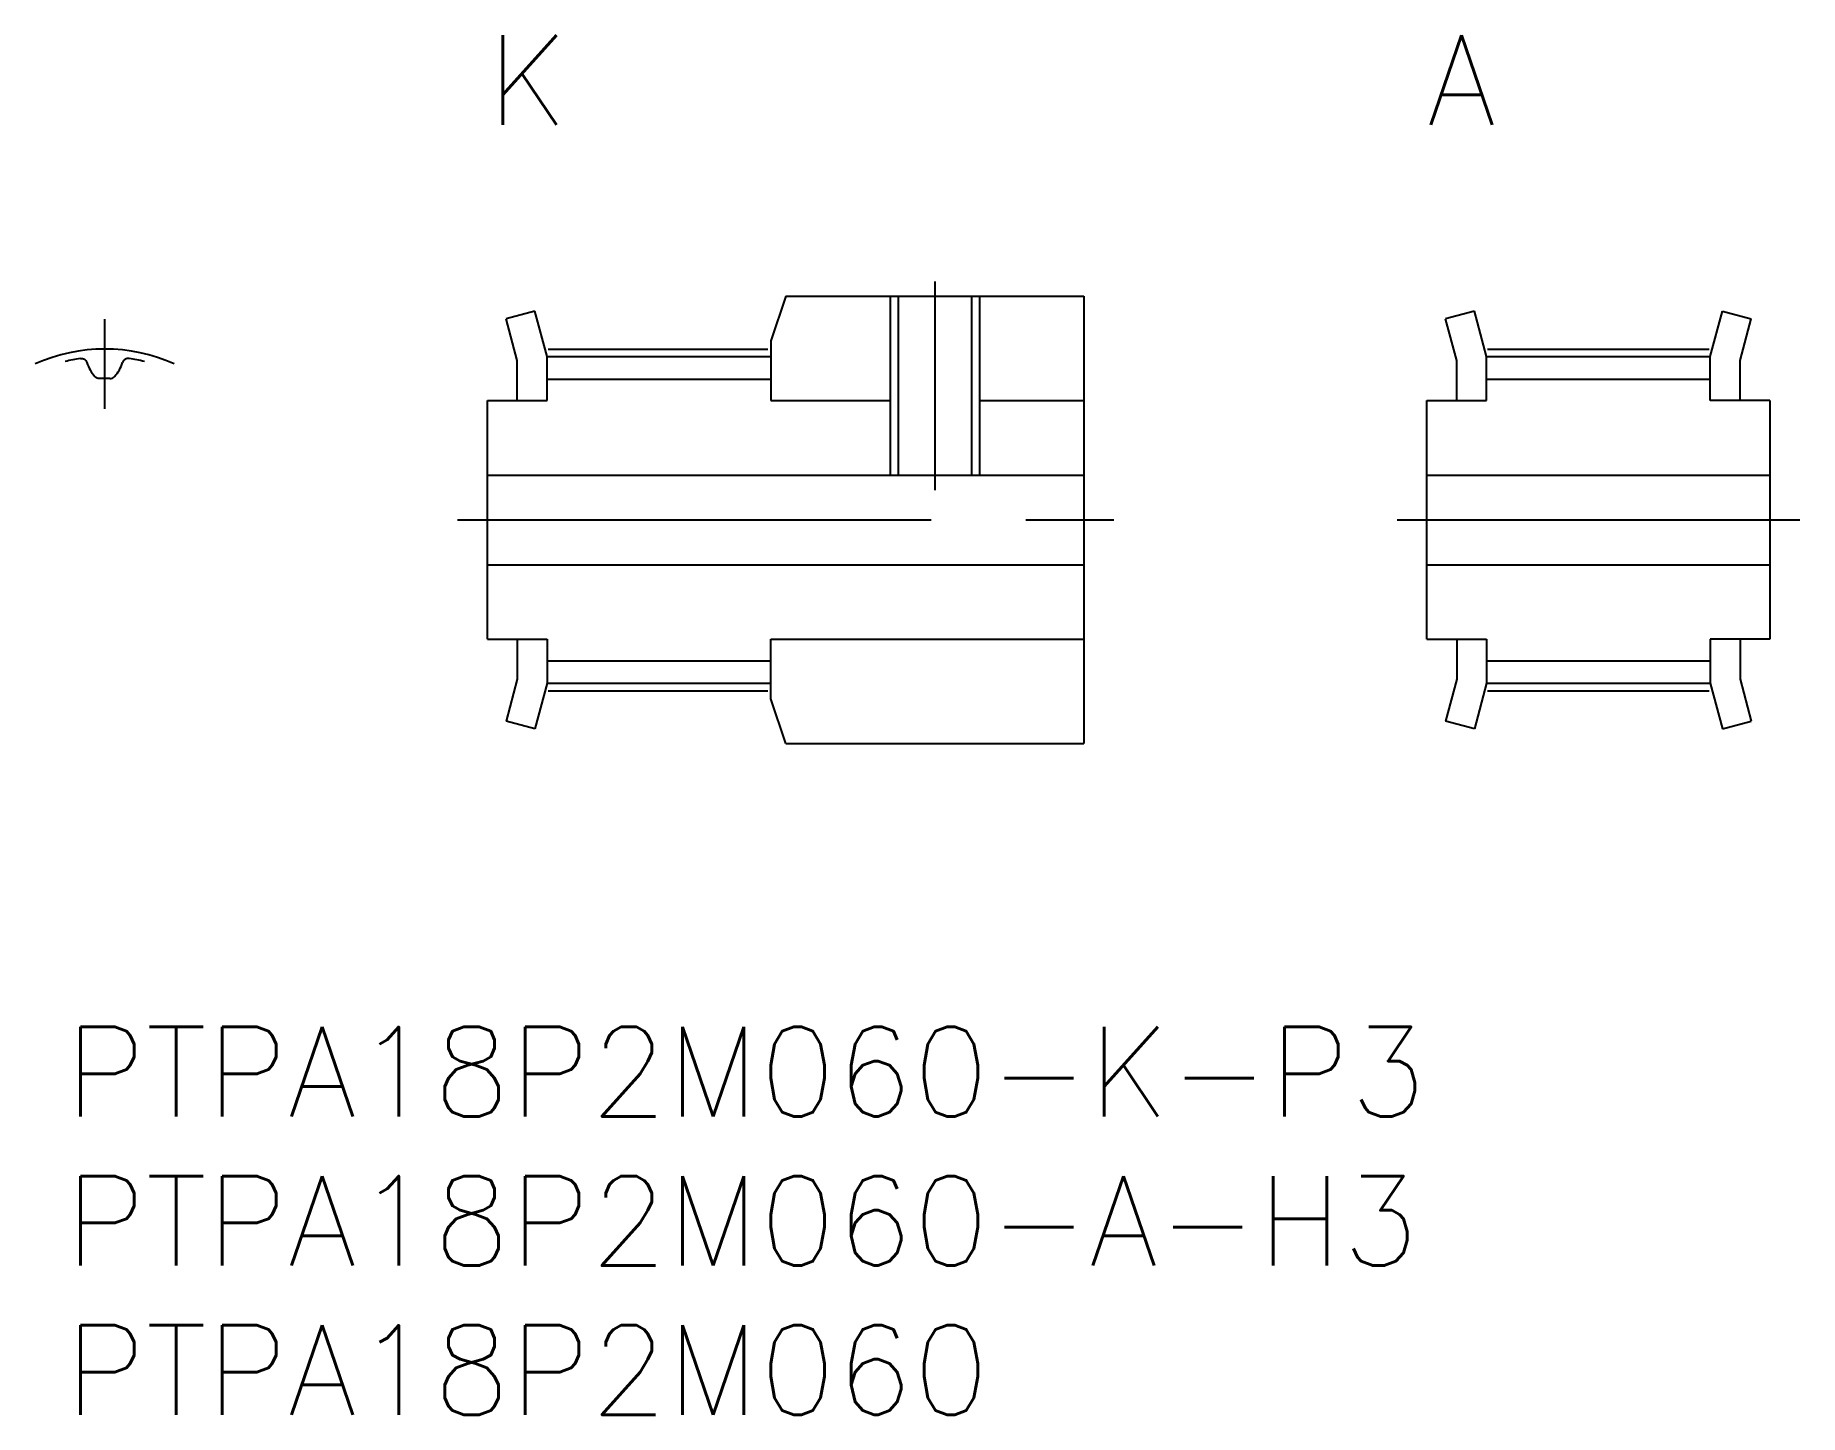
# Model space of a CAD drawing. Extents: x -1 to 58.2, y -13 to 33.2.
import ezdxf

# ---------------------------------------------------------------- set-up
doc = ezdxf.new("R2010")
doc.units = 0
doc.header["$LTSCALE"] = 0.5
doc.linetypes.add('CENTER', pattern=[50.8, 31.75, -6.35, 6.35, -6.35])
for name, color, linetype in [('MSM_CENTER', 1, 'CENTER'), ('MSM_CONTINUOUS', 7, 'CONTINUOUS'), ('MSM_NARROW', 5, 'CONTINUOUS'), ('MSM_PART_NUMBER', 7, 'CONTINUOUS')]:
    doc.layers.add(name, color=color, linetype=linetype)
doc.styles.get("Standard").update_dxf_attribs({"font": 'txt.shx', "height": 3, "bigfont": 'bigfont.shx'})

# ---------------------------------------------------------------- blocks, each defined once
blk = doc.blocks.new('*U103')
at = {"layer": 'MSM_PART_NUMBER'}
blk.add_text('PTPA18P2M060-K-P3', height=3, dxfattribs=at).set_placement((0, -3))
blk = doc.blocks.new('*U104')
at = {"layer": 'MSM_PART_NUMBER'}
blk.add_text('PTPA18P2M060-A-H3', height=3, dxfattribs=at).set_placement((0, -8))
blk = doc.blocks.new('*U105')
at = {"layer": 'MSM_PART_NUMBER'}
blk.add_text('PTPA18P2M060', height=3, dxfattribs=at).set_placement((0, -13))
blk = doc.blocks.new('*U106')
at = {"layer": 'MSM_PART_NUMBER'}
blk.add_text('K', height=3, dxfattribs=at).set_placement((14.16, 30.25))
blk = doc.blocks.new('*U107')
at = {"layer": 'MSM_PART_NUMBER'}
blk.add_text('A', height=3, dxfattribs=at).set_placement((45.66, 30.25))

msp = doc.modelspace()

# ---------------------------------------------------------------- linework, layer by layer
at = {"layer": 'MSM_CENTER'}
for p, q in [((29.16, 25), (29.16, 18)), ((1.33, 20.725), (1.33, 23.73)), ((16.192, 22.73), (23.56, 22.73)), ((47.692, 22.73), (55.128, 22.73)), ((13.16, 17), (35.16, 17)), ((44.66, 17), (58.16, 17)), ((16.192, 11.27), (23.56, 11.27)), ((47.692, 11.27), (55.128, 11.27))]:
    msp.add_line(p, q, dxfattribs=at)
msp.add_arc((1.33, 17), 5.73, 66.00658, 113.99342, dxfattribs=at)
at = {"layer": 'MSM_CONTINUOUS'}
for p, q in [((24.16, 24.5), (23.66, 23)), ((24.16, 24.5), (34.16, 24.5)), ((27.93, 24.5), (27.93, 18.5)), ((30.39, 24.5), (30.39, 18.5)), ((34.16, 24.5), (34.16, 9.5)), ((15.751, 24), (14.785, 23.741)), ((15.16, 22.343), (14.785, 23.741)), ((16.16, 22.475), (15.751, 24)), ((47.251, 24), (46.285, 23.741)), ((46.66, 22.343), (46.285, 23.741)), ((47.66, 22.475), (47.251, 24)), ((55.16, 22.475), (55.569, 24)), ((55.569, 24), (56.535, 23.741)), ((56.16, 22.343), (56.535, 23.741)), ((23.66, 23), (23.66, 21)), ((15.16, 21), (15.16, 22.343)), ((16.16, 22.475), (23.66, 22.475)), ((16.16, 21), (16.16, 22.475)), ((46.66, 21), (46.66, 22.343)), ((47.66, 21), (47.66, 22.475)), ((47.66, 22.475), (55.16, 22.475)), ((55.16, 21), (55.16, 22.475)), ((56.16, 21), (56.16, 22.343)), ((16.16, 21.725), (23.66, 21.725)), ((47.66, 21.725), (55.16, 21.725)), ((14.16, 21), (16.16, 21)), ((14.16, 13), (14.16, 21)), ((23.66, 21), (27.66, 21)), ((30.66, 21), (34.16, 21)), ((45.66, 13), (45.66, 21)), ((45.66, 21), (47.66, 21)), ((57.16, 21), (55.16, 21)), ((57.16, 21), (57.16, 13)), ((14.16, 18.5), (34.16, 18.5)), ((45.66, 18.5), (57.16, 18.5)), ((14.16, 15.5), (34.16, 15.5)), ((45.66, 15.5), (57.16, 15.5)), ((14.16, 13), (16.16, 13)), ((15.16, 13), (15.16, 11.657)), ((16.16, 13), (16.16, 11.525)), ((23.66, 11), (23.66, 13)), ((23.66, 13), (34.16, 13)), ((45.66, 13), (47.66, 13)), ((46.66, 13), (46.66, 11.657)), ((47.66, 13), (47.66, 11.525)), ((57.16, 13), (55.16, 13)), ((55.16, 13), (55.16, 11.525)), ((56.16, 13), (56.16, 11.657)), ((16.16, 12.275), (23.66, 12.275)), ((47.66, 12.275), (55.16, 12.275)), ((15.16, 11.657), (14.785, 10.259)), ((16.16, 11.525), (15.751, 10)), ((16.16, 11.525), (23.66, 11.525)), ((46.66, 11.657), (46.285, 10.259)), ((47.66, 11.525), (47.251, 10)), ((47.66, 11.525), (55.16, 11.525)), ((55.16, 11.525), (55.569, 10)), ((56.16, 11.657), (56.535, 10.259)), ((24.16, 9.5), (23.66, 11)), ((15.751, 10), (14.785, 10.259)), ((47.251, 10), (46.285, 10.259)), ((55.569, 10), (56.535, 10.259)), ((24.16, 9.5), (34.16, 9.5))]:
    msp.add_line(p, q, dxfattribs=at)
for centre, radius, start, end in [((1.33, 17), 5.475, 98.60426, 104.05909), ((1.995, 22.691), 1.33, 198.11239, 221.55546), ((0.665, 22.691), 1.33, 318.44454, 341.88761), ((2.119, 22.216), 0.2, 81.39574, 161.88761), ((1.33, 17), 5.475, 75.94091, 81.39574), ((1.33, 17), 4.745, 87.90705, 92.09295), ((1.511, 21.942), 0.2, 267.90705, 318.44454)]:
    msp.add_arc(centre, radius, start, end, dxfattribs=at)
at = {"layer": 'MSM_CONTINUOUS', "extrusion": (0, 0, -1)}
for centre, start, end in [((-0.541, 22.216), 81.39574, 161.88761), ((-1.149, 21.942), 267.90705, 318.44454)]:
    msp.add_arc(centre, 0.2, start, end, dxfattribs=at)
at = {"layer": 'MSM_NARROW'}
for p, q in [((27.66, 24.5), (27.66, 18.5)), ((30.66, 24.5), (30.66, 18.5))]:
    msp.add_line(p, q, dxfattribs=at)

# ---------------------------------------------------------------- block references
at = {"layer": 'MSM_CONTINUOUS'}
for name in ['*U106', '*U107', '*U103', '*U104', '*U105']:
    msp.add_blockref(name, (0, 0), dxfattribs=at)

doc.saveas('drawing.dxf')
